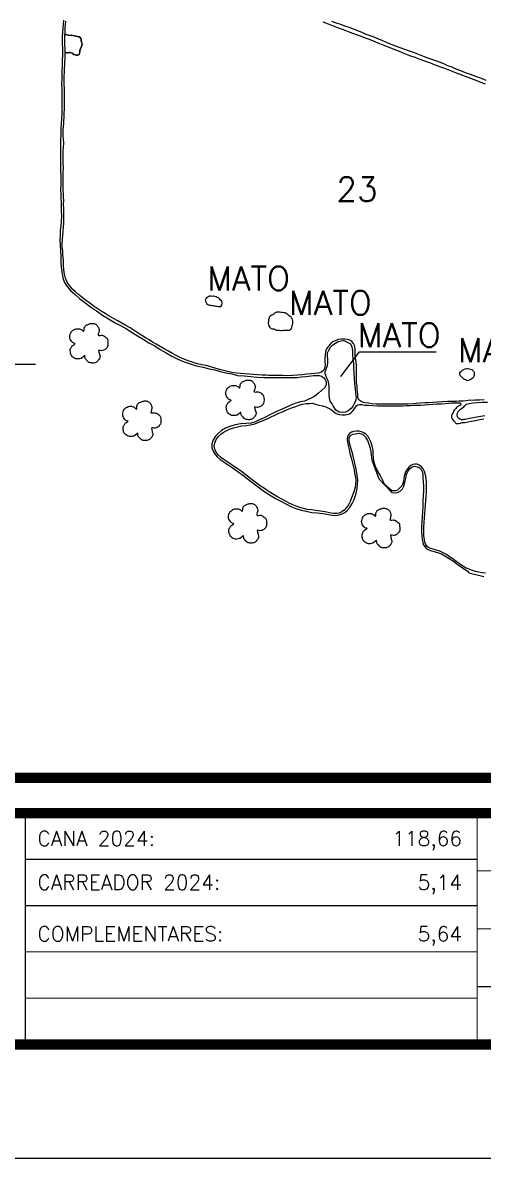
# Model space of a CAD drawing. Header units: metres. Extents: x 731494 to 733974, y 7842476 to 7845984.
# Drawn here: x 732728 to 733206, y 7842476 to 7843654 of the extents above; entities that cross this region are included whole.
import ezdxf
from ezdxf.enums import TextEntityAlignment as Align

# ---------------------------------------------------------------- set-up
doc = ezdxf.new("R2010")
doc.units = ezdxf.units.M
doc.header["$LTSCALE"] = 0.6
doc.linetypes.add('CONTINUO', pattern=[0])
doc.linetypes.add('LIN0', pattern=[0])
for name, color, linetype in [('0114053006', 1, 'Continuous'), ('0114053006020', 5, 'Continuous'), ('0114053006023', 5, 'Continuous'), ('0114053006024', 5, 'Continuous'), ('MALHA', 8, 'Continuous'), ('MARGEM', 5, 'Continuous'), ('MATO', 94, 'LIN0'), ('RESERVA', 3, 'Continuous'), ('TEXTO', 7, 'Continuous'), ('UMIDO', 1, 'Continuous')]:
    doc.layers.add(name, color=color, linetype=linetype)
doc.styles.add('Simplex', font='simplex.shx')

# ---------------------------------------------------------------- blocks, each defined once
blk = doc.blocks.new('MATO')
at = {"layer": 'MATO', "linetype": 'CONTINUO'}
blk.add_lwpolyline([(733467.07, 7843526.15), (733466.34, 7843525.48), (733465.48, 7843524.72), (733464.52, 7843524), (733463.43, 7843523.71), (733462.33, 7843523.59), (733461.27, 7843523.63), (733460.4, 7843523.81), (733459.63, 7843524.12), (733458.95, 7843524.53), (733458.31, 7843525.01), (733457.76, 7843525.56), (733457.31, 7843526.14), (733457, 7843526.7), (733456.78, 7843527.31), (733456.63, 7843527.99), (733456.48, 7843528.9), (733456.41, 7843529.83), (733456.44, 7843530.73), (733456.67, 7843531.39), (733456.98, 7843531.95), (733457.33, 7843532.45), (733457.59, 7843532.9), (733457.89, 7843533.32), (733458.26, 7843533.73), (733458.98, 7843534.19), (733459.65, 7843534.63), (733460.14, 7843535), (733459.93, 7843535.15), (733459.49, 7843535.26), (733458.95, 7843535.38), (733458.56, 7843535.6), (733458.17, 7843535.92), (733457.77, 7843536.35), (733457.27, 7843536.98), (733456.79, 7843537.71), (733456.39, 7843538.52), (733456.18, 7843539.35), (733456.09, 7843540.22), (733456.14, 7843541.11), (733456.39, 7843542.09), (733456.74, 7843543.01), (733457.14, 7843543.81), (733457.44, 7843544.23), (733457.78, 7843544.53), (733458.18, 7843544.78), (733458.76, 7843545.2), (733459.41, 7843545.6), (733460.09, 7843545.95), (733460.78, 7843546.11), (733461.45, 7843546.2), (733462.1, 7843546.21), (733462.67, 7843546.19), (733463.21, 7843546.11), (733463.7, 7843545.98), (733464.14, 7843545.84), (733464.55, 7843545.65), (733464.97, 7843545.4), (733465.47, 7843544.85), (733465.95, 7843544.38), (733466.36, 7843544.16), (733466.56, 7843544.8), (733466.69, 7843545.65), (733466.77, 7843546.53), (733466.86, 7843546.91), (733466.97, 7843547.21), (733467.13, 7843547.47), (733467.41, 7843547.93), (733467.75, 7843548.38), (733468.16, 7843548.79), (733468.65, 7843549.02), (733469.17, 7843549.2), (733469.71, 7843549.35), (733470.2, 7843549.6), (733470.7, 7843549.83), (733471.22, 7843550.02), (733471.77, 7843550.13), (733472.34, 7843550.18), (733472.91, 7843550.18), (733473.47, 7843550.15), (733474, 7843550.07), (733474.51, 7843549.95), (733474.98, 7843549.77), (733475.42, 7843549.54), (733475.82, 7843549.26), (733476.17, 7843548.97), (733476.49, 7843548.62), (733476.79, 7843548.22), (733477.1, 7843547.71), (733477.39, 7843547.14), (733477.63, 7843546.54), (733477.83, 7843546.01), (733477.95, 7843545.4), (733477.96, 7843544.68), (733477.62, 7843543.5), (733477.31, 7843542.34), (733477.19, 7843541.37), (733477.8, 7843541.2), (733478.61, 7843541.26), (733479.52, 7843541.4), (733480.19, 7843541.33), (733480.83, 7843541.18), (733481.44, 7843540.94), (733482.09, 7843540.51), (733482.7, 7843540.01), (733483.25, 7843539.5), (733483.67, 7843539.27), (733484.01, 7843538.94), (733484.26, 7843538.36), (733484.46, 7843536.92), (733484.56, 7843535.33), (733484.53, 7843533.79), (733484.26, 7843532.92), (733483.87, 7843532.26), (733483.41, 7843531.75), (733482.98, 7843531.21), (733482.49, 7843530.76), (733481.92, 7843530.39), (733481.18, 7843530.09), (733480.38, 7843529.88), (733479.58, 7843529.76), (733478.72, 7843529.99), (733478, 7843530.12), (733477.53, 7843529.94), (733477.78, 7843528.67), (733478.2, 7843527.17), (733478.62, 7843525.68), (733478.59, 7843524.92), (733478.41, 7843524.34), (733478.12, 7843523.86), (733477.76, 7843523.24), (733477.34, 7843522.66), (733476.89, 7843522.12), (733476.47, 7843521.69), (733476.03, 7843521.33), (733475.53, 7843521.04), (733474.92, 7843520.82), (733474.27, 7843520.66), (733473.6, 7843520.57), (733472.94, 7843520.56), (733472.3, 7843520.6), (733471.69, 7843520.69), (733471.19, 7843520.74), (733470.72, 7843520.87), (733470.26, 7843521.09), (733469.7, 7843521.56), (733469.14, 7843522.12), (733468.61, 7843522.71), (733468.17, 7843523.16), (733467.79, 7843523.64), (733467.5, 7843524.16), (733467.38, 7843524.96), (733467.28, 7843525.73), (733467.15, 7843526.37)], dxfattribs=at)

msp = doc.modelspace()

# ---------------------------------------------------------------- linework, layer by layer
at = {"layer": '0114053006'}
msp.add_lwpolyline([(732770.5, 7843656.9), (732769.8, 7843648.7), (732769.5, 7843644.8), (732769.3, 7843639.6), (732769.3, 7843633.5), (732769.5, 7843627.1), (732769.5, 7843620.5), (732769.3, 7843614.6), (732769.1, 7843609.4), (732768.7, 7843604.7), (732768.7, 7843600.5), (732768.7, 7843596.1), (732768.6, 7843591.2), (732768.7, 7843585.3), (732768.8, 7843579.2), (732768.8, 7843573), (732768.8, 7843566.6), (732768.7, 7843560.2), (732768.5, 7843554.6), (732768.2, 7843549.6), (732767.8, 7843544.7), (732767.5, 7843525.8), (732767.4, 7843519), (732767.3, 7843512.6), (732767.3, 7843506.5), (732767.4, 7843500.8), (732767.6, 7843495.6), (732767.8, 7843490.6), (732767.7, 7843485.9), (732767.5, 7843481.1), (732767.6, 7843476), (732768, 7843464.6), (732768.2, 7843458.9), (732768.3, 7843453.4), (732768.2, 7843448.3), (732767.9, 7843443.2), (732767.2, 7843438.5), (732766.9, 7843433.8), (732766.8, 7843429), (732766.9, 7843423.6), (732767.4, 7843417.7), (732767.7, 7843411.7), (732767.9, 7843405.9), (732768.2, 7843400.5), (732768.8, 7843395.8), (732769.4, 7843391.7), (732770.3, 7843388), (732771.6, 7843384.5), (732774.1, 7843380.7), (732777.7, 7843376.5), (732782.5, 7843372.1), (732787.1, 7843368.2), (732792.6, 7843363.8), (732798.6, 7843359.5), (732804.7, 7843355.1), (732810.9, 7843350.8), (732823.5, 7843343.3), (732829.8, 7843339.9), (732835.9, 7843336.4), (732841.8, 7843332.9), (732847.4, 7843329.4), (732853.1, 7843325.7), (732859, 7843322.2), (732865.1, 7843318.9), (732870.9, 7843315.2), (732876.9, 7843311.5), (732883, 7843308.1), (732889.2, 7843305), (732895.5, 7843302.3), (732902, 7843300.2), (732908.6, 7843298.3), (732915.3, 7843296.7), (732921.6, 7843295.1), (732927.3, 7843293.9), (732932.9, 7843292.4), (732938.8, 7843290.8), (732945, 7843289.7), (732951.1, 7843288.2), (732958, 7843287.8), (732964.7, 7843287), (732971.5, 7843286.5), (732978.1, 7843286.1), (732984.7, 7843285.9), (732990.8, 7843285.9), (732996.9, 7843285.9), (733002.7, 7843285.9), (733008.2, 7843286), (733012.9, 7843286.2), (733017.3, 7843286.6), (733022, 7843287.1), (733029.7, 7843288.1), (733032.7, 7843288.1), (733035.6, 7843288), (733038.1, 7843287.4), (733040, 7843286.1), (733041.6, 7843284.2), (733042.8, 7843281.7), (733042.8, 7843278.5), (733041, 7843275.4), (733038, 7843272.7), (733034.9, 7843269.9), (733032.4, 7843267.8), (733030.2, 7843266.1), (733028, 7843264.9), (733024.4, 7843263.1), (733020.5, 7843261.5), (733016.2, 7843260.8), (733011.4, 7843259.3), (733006.4, 7843257.3), (733001.1, 7843255), (732990, 7843250), (732984.5, 7843247.3), (732979.2, 7843244.7), (732974.3, 7843242.3), (732969.6, 7843240.1), (732965, 7843238.8), (732954.3, 7843237.9), (732948.6, 7843236.9), (732943.1, 7843235.3), (732938.5, 7843233.4), (732934.5, 7843230.9), (732931, 7843228.1), (732928, 7843225.1), (732925.6, 7843221.4), (732924.4, 7843217.2), (732924.5, 7843213.2), (732925.8, 7843209.5), (732927.9, 7843206.3), (732930, 7843203.8), (732933, 7843201.1), (732938, 7843197.5), (732944.4, 7843193.2), (732951.3, 7843188.4), (732957.7, 7843183.6), (732964, 7843178.8), (732969.9, 7843174.4), (732975, 7843170.6), (732979.2, 7843167.3), (732983, 7843164.9), (732990.5, 7843160.6), (732995.9, 7843157.6), (733001.2, 7843154.9), (733006.4, 7843152.3), (733011.6, 7843150.1), (733016.8, 7843148.4), (733022.3, 7843147.2), (733028, 7843146.1), (733033.7, 7843145.5), (733039.3, 7843144.8), (733049.2, 7843143.1), (733053, 7843143), (733056.5, 7843143.6), (733059.6, 7843144.6), (733062.3, 7843146), (733064.8, 7843148), (733067.3, 7843151.3), (733069.8, 7843155.2), (733071.8, 7843159.4), (733073.2, 7843163.5), (733074.3, 7843167.5), (733075.1, 7843171.1), (733075.5, 7843174.9), (733075.7, 7843179.4), (733075.2, 7843185.1), (733073.7, 7843192.2), (733070.4, 7843206.2), (733068.8, 7843212.2), (733067.6, 7843216.8), (733066.7, 7843220.5), (733066.9, 7843223.5), (733068.2, 7843225.8), (733070.5, 7843227.4), (733077.3, 7843228.2), (733081, 7843226.9), (733083.6, 7843224.1), (733085.9, 7843220.7), (733087.6, 7843216.3), (733088.8, 7843211.2), (733089.5, 7843205.7), (733090.1, 7843200.2), (733096.8, 7843183.1), (733098, 7843180.6), (733110.9, 7843166.6), (733114.1, 7843166.3), (733117, 7843166.7), (733119.6, 7843168.1), (733121.9, 7843170.5), (733123.4, 7843173.4), (733124.6, 7843177), (733125.4, 7843181.3), (733126.3, 7843185.5), (733127.9, 7843189.1), (733129.9, 7843191.7), (733132.2, 7843193.3), (733134.6, 7843194), (733137.3, 7843193.5), (733139.6, 7843192.3), (733141.3, 7843190.5), (733142.7, 7843187.7), (733143, 7843185.1), (733143.3, 7843181.6), (733143.5, 7843177.9), (733143.9, 7843173.4), (733143.8, 7843168.6), (733143.4, 7843163.4), (733143.2, 7843157.8), (733143.1, 7843152.1), (733142.8, 7843146.8), (733142.4, 7843141.5), (733142, 7843136.1), (733141.7, 7843131.1), (733141.8, 7843126.1), (733142, 7843121.5), (733142.4, 7843117.8), (733143, 7843115), (733143.6, 7843112.8), (733144.7, 7843111), (733146.1, 7843109.3), (733148.1, 7843107.8), (733150, 7843106.8), (733152.2, 7843106), (733154.8, 7843105.4), (733158, 7843104.6), (733161.8, 7843103.3), (733166, 7843101), (733170.5, 7843098.2), (733174.8, 7843095.3), (733178.8, 7843092.5), (733182.8, 7843089.6), (733186.2, 7843087.3), (733189.1, 7843085.3), (733191, 7843083.5), (733206.3, 7843079.4)], dxfattribs=at)
at = {"layer": '0114053006020', "elevation": 663.2}
msp.add_lwpolyline([(733208.9, 7843594.2), (733203.8, 7843596.3), (733198.2, 7843598.4), (733192.6, 7843600.4), (733187.3, 7843602.4), (733182.5, 7843604.4), (733177.8, 7843606.2), (733173.4, 7843608), (733169.1, 7843609.6), (733164.8, 7843611.5), (733160.3, 7843613.3), (733155.5, 7843615), (733150.3, 7843616.9), (733144.9, 7843619), (733139.7, 7843621), (733134.4, 7843622.9), (733129.4, 7843624.7), (733124.6, 7843626.4), (733119.7, 7843628.1), (733115, 7843630), (733110.2, 7843631.8), (733105.5, 7843633.7), (733100.9, 7843635.7), (733096.6, 7843637.4), (733092.6, 7843639.2), (733088.6, 7843640.8), (733084.4, 7843642.2), (733080.1, 7843644), (733075.7, 7843645.9), (733071.2, 7843647.6), (733066.8, 7843649.2), (733062.4, 7843650.7), (733058, 7843652.3), (733053.5, 7843653.9), (733048.8, 7843655.5)], dxfattribs=at)
at = {"layer": '0114053006023', "elevation": 676}
for points in [[(733206.9, 7843262.8), (733202, 7843262.5), (733197.2, 7843262.4), (733190, 7843262.2), (733184.9, 7843261.6), (733180.9, 7843261.5), (733177.6, 7843261.2), (733172, 7843261.2), (733168.9, 7843261), (733163.5, 7843260.7), (733158.2, 7843260.3), (733153.6, 7843260), (733149, 7843259.9), (733145.6, 7843259.6), (733140.3, 7843259.3), (733136.1, 7843259), (733133.2, 7843258.8), (733127.3, 7843258.5), (733122.9, 7843258.4), (733120.7, 7843258.3), (733118.5, 7843258.4), (733115, 7843258.3), (733109.9, 7843258.5), (733105.6, 7843258.5), (733101.5, 7843258.3), (733097.4, 7843258.5), (733094.8, 7843258.5), (733090.3, 7843258.9), (733087.2, 7843259.3), (733083.1, 7843259.6), (733080.2, 7843260.6), (733079.1, 7843261.1), (733077.1, 7843262.4), (733076.6, 7843263.3), (733076.1, 7843264.1), (733075.9, 7843265.4), (733075.8, 7843267.1), (733075.6, 7843269.1), (733075.5, 7843271.3), (733075.2, 7843273.8), (733074.9, 7843276.9), (733074.4, 7843280.6), (733074.2, 7843284.5), (733074.4, 7843288.4), (733074.3, 7843291.9), (733074.4, 7843294.9), (733074.4, 7843298.1), (733073.9, 7843301.9), (733073.3, 7843305.9), (733073.1, 7843309.8), (733072.9, 7843313.4), (733072.9, 7843316.5), (733072.4, 7843319.2), (733071.1, 7843321.5), (733069.4, 7843323.4), (733067.3, 7843324.7), (733065.1, 7843325.5), (733062.1, 7843326), (733058.7, 7843325.9), (733055.6, 7843325.4), (733052.8, 7843324.5), (733049.8, 7843323.1), (733047.4, 7843321), (733045.3, 7843318.7), (733043.4, 7843315.9), (733042.3, 7843313), (733041.7, 7843309.7), (733041.6, 7843306.1), (733041.6, 7843302.6), (733041.7, 7843299.2), (733041.5, 7843296.3), (733040.4, 7843293.6), (733037.9, 7843291.6), (733034.8, 7843290.7), (733031.3, 7843290.3), (733027.2, 7843289.9), (733022.8, 7843289.4), (733018.1, 7843288.9), (733013.3, 7843288.6), (733008.2, 7843288.2), (733003, 7843287.9), (732998.1, 7843288), (732993.7, 7843288.1), (732989.7, 7843288.1), (732986.7, 7843288.2), (732983.3, 7843288.3), (732980.2, 7843288.4), (732976.1, 7843288.6), (732971.8, 7843288.8), (732967.5, 7843289.1), (732963.1, 7843289.4), (732958.7, 7843289.9), (732954.1, 7843290.2), (732949.4, 7843290.6), (732945, 7843291.3), (732940.7, 7843292.2), (732936.5, 7843293.3), (732932.4, 7843294.3), (732928.7, 7843295.5), (732925.4, 7843296.5), (732922.1, 7843297.5), (732918.3, 7843298.4), (732914.1, 7843299.3), (732909.6, 7843300.4), (732905.1, 7843301.7), (732900.8, 7843303.1), (732896.5, 7843304.8), (732892.2, 7843306.5), (732887.9, 7843308.5), (732883.7, 7843310.8), (732879.3, 7843313.3), (732875, 7843315.8), (732870.7, 7843318.2), (732866.6, 7843320.5), (732862.7, 7843322.9), (732859.2, 7843325.2), (732855.5, 7843327.3), (732851.8, 7843329.6), (732847.8, 7843332.2), (732843.7, 7843334.8), (732839.5, 7843337.5), (732835.3, 7843340.2), (732831, 7843342.6), (732826.7, 7843345), (732822.4, 7843347.3), (732818, 7843349.8), (732813.7, 7843352.5), (732809.6, 7843355), (732805.4, 7843357.6), (732801.3, 7843360.4), (732797.4, 7843363.4), (732793.5, 7843366.4), (732789.6, 7843369.4), (732786.1, 7843372.2), (732782.9, 7843375), (732780.1, 7843377.5), (732777.8, 7843380.1), (732775.8, 7843382.9), (732774.1, 7843385.8), (732772.7, 7843389.2), (732771.4, 7843393.3), (732770.7, 7843397.7), (732770.5, 7843402.7), (732770.4, 7843407.9), (732770, 7843413.1), (732769.7, 7843417.8), (732769.2, 7843421.7), (732769.2, 7843425.6), (732769.4, 7843429.6), (732769.8, 7843433.6), (732770.2, 7843437.8), (732770.5, 7843442.2), (732770.7, 7843446.5), (732770.7, 7843450), (732770.7, 7843452.9), (732770.7, 7843457.8), (732770.7, 7843461.5), (732770.6, 7843465.7), (732770.7, 7843469.7), (732770.6, 7843473.3), (732770.5, 7843476.6), (732770.2, 7843480.1), (732770.2, 7843483.3), (732770.3, 7843486.6), (732770.2, 7843489.4), (732770.3, 7843492.3), (732770.3, 7843495.5), (732770.3, 7843499.4), (732770.4, 7843503.5), (732770.3, 7843508), (732770.3, 7843512.4), (732770.2, 7843516.7), (732770.2, 7843520.8), (732770.5, 7843525), (732770.8, 7843529.6), (732770.4, 7843533.3), (732770.2, 7843536.8), (732770.2, 7843539.8), (732770.2, 7843543), (732770.4, 7843546.4), (732770.7, 7843549.5), (732770.9, 7843552.4), (732771.2, 7843555.9), (732771.3, 7843560.2), (732771.5, 7843564.8), (732771.5, 7843569.3), (732771.7, 7843573.9), (732771.6, 7843578.2), (732771.6, 7843582.2), (732771.4, 7843586.2), (732771.3, 7843589.9), (732771.3, 7843592.8), (732771.2, 7843595.2), (732771.2, 7843597.5), (732771.3, 7843599.6), (732771.4, 7843602.2), (732771.6, 7843604.9), (732771.7, 7843607), (732771.8, 7843609.9), (732772, 7843613.6), (732772.1, 7843617.3), (732772.3, 7843620.4), (732772.3, 7843622.8), (732773.2, 7843623.3), (732774, 7843622.9), (732775, 7843623), (732776.1, 7843623.3), (732777.2, 7843623.3), (732778.3, 7843623.1), (732779.4, 7843622.6), (732780.3, 7843622), (732781.4, 7843621.2), (732782.7, 7843620.8), (732784.1, 7843620.7), (732785.4, 7843620.7), (732786.6, 7843621.4), (732787.1, 7843622.6), (732787.3, 7843624), (732787.5, 7843625.5), (732788, 7843627.1), (732788.6, 7843628.3), (732789.1, 7843629.5), (732789.5, 7843630.7), (732789.8, 7843632.1), (732789.5, 7843633.3), (732789.5, 7843633.3), (732788.9, 7843635.6), (732788.8, 7843636.7), (732788.5, 7843637.9), (732787.9, 7843639), (732786.8, 7843639.7), (732778.6, 7843641.5), (732776.6, 7843641.1), (732775.5, 7843641.3), (732774.6, 7843641.8), (732773.7, 7843642), (732772.8, 7843641.8), (732772, 7843641.9), (732772.1, 7843643.1), (732772.2, 7843644.8), (732772.3, 7843647.2), (732772.3, 7843649.7), (732772.5, 7843652.5), (732773, 7843655.9)], [(733039.5, 7843655.1), (733045, 7843653), (733050.2, 7843650.9), (733055.4, 7843649), (733060.5, 7843647.2), (733065.6, 7843645.3), (733070.3, 7843643.5), (733074.9, 7843641.8), (733079.3, 7843640.2), (733083.4, 7843638.6), (733087.4, 7843637.1), (733091.6, 7843635.5), (733096.4, 7843633.5), (733101.8, 7843631.3), (733107.3, 7843629.1), (733112.9, 7843626.8), (733118.5, 7843624.6), (733124, 7843622.4), (733129.4, 7843620.4), (733134.8, 7843618.5), (733140.1, 7843616.6), (733145, 7843614.7), (733150, 7843612.9), (733155, 7843610.9), (733160.3, 7843608.9), (733165.6, 7843607.2), (733170.9, 7843605.2), (733176.1, 7843603.1), (733181.6, 7843601), (733187.1, 7843598.8), (733192.6, 7843596.6), (733198, 7843594.5), (733203.1, 7843592.6), (733207.8, 7843590.9)]]:
    msp.add_lwpolyline(points, dxfattribs=at)
at = {"layer": '0114053006024', "elevation": 649.7}
msp.add_lwpolyline([(733208.1, 7843082.9), (733204.5, 7843083.2), (733201.3, 7843083.9), (733197.9, 7843084.8), (733194.5, 7843085.8), (733191.2, 7843087), (733187.9, 7843088.3), (733184.7, 7843090.2), (733181.3, 7843092.6), (733177.8, 7843095.2), (733174.2, 7843097.8), (733170.8, 7843100.1), (733167.6, 7843102.3), (733164.3, 7843104.2), (733160.6, 7843105.7), (733157, 7843107), (733153.7, 7843107.8), (733151.1, 7843108.6), (733148.9, 7843109.7), (733147.4, 7843111.1), (733146.2, 7843112.8), (733145.3, 7843115.2), (733144.8, 7843118), (733144.2, 7843121.6), (733144.1, 7843126), (733144.3, 7843130.8), (733144.6, 7843135.7), (733144.9, 7843140.5), (733145.3, 7843144.8), (733145.6, 7843149.1), (733145.9, 7843153.6), (733146.2, 7843158.3), (733146.6, 7843163), (733146.9, 7843167.8), (733147, 7843172.5), (733146.8, 7843177.1), (733146.5, 7843181.3), (733145.9, 7843185.1), (733144.9, 7843188.5), (733143.4, 7843191.3), (733141.6, 7843193.5), (733139.5, 7843195.2), (733137.3, 7843196), (733135, 7843196.1), (733132.8, 7843195.6), (733130.8, 7843194.6), (733129, 7843193.2), (733127.5, 7843191.6), (733126.3, 7843189.8), (733125.3, 7843188), (733124.5, 7843185.9), (733123.9, 7843183.6), (733123.6, 7843181.1), (733123.2, 7843178.5), (733122.5, 7843176), (733121.4, 7843173.5), (733117, 7843169.1), (733115.2, 7843168.5), (733113.2, 7843168.3), (733110.9, 7843168.5), (733103.4, 7843175.1), (733102.4, 7843177.7), (733101.1, 7843180.4), (733099.6, 7843183.4), (733097.7, 7843186.6), (733095.7, 7843189.9), (733094, 7843193.8), (733092.8, 7843198), (733092.1, 7843202.5), (733091.7, 7843206.8), (733091.5, 7843210.8), (733090.7, 7843214.8), (733089.5, 7843218.6), (733088, 7843221.9), (733086.3, 7843224.7), (733084.3, 7843227), (733082.1, 7843228.7), (733079.5, 7843229.8), (733077, 7843230.4), (733074.2, 7843230.5), (733071.4, 7843230.1), (733069, 7843229.2), (733067.1, 7843227.9), (733065.8, 7843226.3), (733065, 7843224.3), (733064.7, 7843222), (733064.9, 7843218.8), (733065.7, 7843215.4), (733066.6, 7843211.5), (733067.6, 7843207.2), (733068.8, 7843202.8), (733069.9, 7843198.5), (733070.9, 7843194.4), (733071.8, 7843190.4), (733072.4, 7843186.6), (733073.2, 7843183), (733073.5, 7843179.3), (733073.4, 7843175.8), (733072.8, 7843172.1), (733071.8, 7843168.3), (733070.7, 7843164.5), (733069.3, 7843161), (733067.7, 7843157.5), (733066.1, 7843154), (733064.1, 7843151), (733061.6, 7843148.5), (733059, 7843146.6), (733056.5, 7843145.4), (733053.8, 7843145), (733050.3, 7843145), (733046.2, 7843145.7), (733041.8, 7843146.6), (733037.1, 7843147.5), (733032.3, 7843148.1), (733027.6, 7843148.7), (733023.2, 7843149.2), (733019.3, 7843150.1), (733015.6, 7843151.1), (733011.9, 7843152.5), (733008.2, 7843154), (733004.6, 7843155.8), (733000.6, 7843157.8), (732996.3, 7843160), (732991.7, 7843162.5), (732987.2, 7843165.2), (732982.9, 7843168), (732978.8, 7843170.9), (732974.6, 7843173.6), (732970.5, 7843176.4), (732966.6, 7843179.4), (732962.6, 7843182.5), (732958.7, 7843185.7), (732954.6, 7843188.8), (732950.5, 7843191.7), (732946.7, 7843194.1), (732942.9, 7843196.8), (732939.3, 7843199.3), (732936, 7843201.4), (732933.4, 7843203.3), (732931.3, 7843205.4), (732929.5, 7843207.6), (732928.1, 7843210), (732927.2, 7843212.6), (732926.9, 7843215.2), (732927.3, 7843217.8), (732928.1, 7843220.2), (732929.5, 7843222.6), (732931.3, 7843224.9), (732933.5, 7843227.1), (732936.2, 7843228.9), (732939.2, 7843230.8), (732942.8, 7843232.4), (732946.8, 7843233.9), (732951.1, 7843235), (732955.5, 7843235.8), (732960, 7843236.3), (732964.5, 7843236.9), (732968.9, 7843238.1), (732973.2, 7843239.6), (732977.4, 7843241.5), (732981.6, 7843243.3), (732985.7, 7843245.2), (732989.8, 7843247.1), (732993.8, 7843248.9), (732997.6, 7843250.5), (733001.1, 7843252.1), (733004.6, 7843253.4), (733008, 7843254.8), (733011.5, 7843256.1), (733014.9, 7843257.5), (733018.4, 7843258.4), (733022.2, 7843259.1), (733026, 7843259), (733028.5, 7843259.3), (733031.8, 7843258.4), (733035.4, 7843257.4), (733039, 7843256.5), (733042.7, 7843255.5), (733045.3, 7843254.4), (733048, 7843252.7), (733050.5, 7843250.7), (733053.4, 7843248.8), (733056.5, 7843247.6), (733059.6, 7843247.3), (733062.5, 7843247.4), (733064.6, 7843247.7), (733067.1, 7843248.5), (733068.9, 7843249.7), (733070.6, 7843251.3), (733072.1, 7843253.3), (733073.4, 7843255.4), (733074.6, 7843257), (733075.7, 7843257.8), (733077.6, 7843258.2), (733080.3, 7843258), (733083.1, 7843257.5), (733086.8, 7843257.2), (733091.3, 7843257), (733096.2, 7843256.8), (733100.8, 7843256.5), (733105, 7843256.5), (733109.3, 7843256.6), (733113.6, 7843256.6), (733122.3, 7843256.8), (733126.3, 7843256.9), (733130.2, 7843257.1), (733134.1, 7843257.3), (733137.6, 7843257.4), (733141.1, 7843257.5), (733145, 7843257.8), (733149.2, 7843258), (733153.6, 7843258.3), (733157.8, 7843258.6), (733162.1, 7843258.9), (733166.2, 7843259.2), (733169.8, 7843259.5), (733173.3, 7843259.7), (733175.1, 7843259.8), (733178.5, 7843259.9), (733181.7, 7843259.6), (733182.7, 7843258.4), (733182.4, 7843257.7), (733181.6, 7843257.1), (733180.8, 7843256.6), (733179.8, 7843256.1), (733178.8, 7843255.6), (733178.1, 7843254.9), (733177.2, 7843254), (733176.4, 7843253), (733175.6, 7843252.2), (733175, 7843251), (733174.6, 7843249.8), (733174, 7843248.6), (733173.3, 7843247.4), (733172.9, 7843246.4), (733172.9, 7843245.6), (733172.9, 7843244.7), (733173.3, 7843243.9), (733173.7, 7843243), (733174.3, 7843242), (733175, 7843241.2), (733175.7, 7843240.6), (733176.5, 7843239.8), (733177.1, 7843239), (733177.9, 7843238.4), (733178.9, 7843238.2), (733179.7, 7843238.2), (733180.6, 7843238.4), (733182.2, 7843238.8), (733182.9, 7843239.1), (733183.9, 7843239.2), (733186.6, 7843239.5), (733189.7, 7843240), (733193.5, 7843240.6), (733197.8, 7843241.5), (733202.2, 7843242.4), (733206.3, 7843243.1)], dxfattribs=at)
at = {"layer": 'MALHA'}
msp.add_lwpolyline([(731605.2, 7843300), (732741.5, 7843300)], dxfattribs=at)
at = {"layer": 'MARGEM', "color": 174, "linetype": 'LIN0', "flags": 128}
msp.add_lwpolyline([(733974.4, 7842475.7), (733974.4, 7845984), (731493.8, 7845984), (731493.8, 7842475.7)], close=True, dxfattribs=at)
at = {"layer": 'MARGEM', "color": 174, "linetype": 'LIN0', "const_width": 10.7, "flags": 128}
for points in [[(733856.3, 7842870.7), (733856.3, 7845865.9), (731611.9, 7845865.9), (731611.9, 7842870.7)], [(731611.9, 7842834), (733856.3, 7842834), (733856.3, 7842593.8), (731611.9, 7842593.8)]]:
    msp.add_lwpolyline(points, close=True, dxfattribs=at)
at = {"layer": 'MARGEM', "color": 174, "linetype": 'LIN0', "const_width": 1.19, "flags": 128}
for points in [[(732731, 7842834), (732731, 7842596.8)], [(733199.5, 7842834), (733199.5, 7842596.8)], [(732731, 7842786), (733199.5, 7842786)], [(733199.5, 7842774), (733635, 7842774)], [(732731, 7842737.9), (733199.5, 7842737.9)], [(733199.5, 7842713.9), (733856.4, 7842713.9)], [(732731, 7842689.9), (733199.5, 7842689.9)], [(733199.5, 7842653.9), (733856.4, 7842653.9)], [(732731, 7842641.9), (733199.5, 7842641.9)]]:
    msp.add_lwpolyline(points, dxfattribs=at)
at = {"layer": 'MATO'}
for points, elevation in [([(732772, 7843641.9), (732772.8, 7843641.8), (732773.7, 7843642), (732774.6, 7843641.8), (732775.5, 7843641.3), (732776.6, 7843641.1), (732778.6, 7843641.5), (732786.8, 7843639.7), (732787.9, 7843639), (732788.5, 7843637.9), (732788.8, 7843636.7), (732788.9, 7843635.6), (732789.8, 7843632.1), (732789.5, 7843630.7), (732789.1, 7843629.5), (732788.6, 7843628.3), (732788, 7843627.1), (732787.5, 7843625.5), (732787.3, 7843624), (732787.1, 7843622.6), (732786.6, 7843621.4), (732785.4, 7843620.7), (732784.1, 7843620.7), (732782.7, 7843620.8), (732781.4, 7843621.2), (732779.4, 7843622.6), (732778.3, 7843623.1), (732777.2, 7843623.3), (732776.1, 7843623.3), (732775, 7843623), (732774, 7843622.9), (732773.2, 7843623.3), (732772.3, 7843622.8), (732772.1, 7843627.6), (732771.9, 7843631), (732771.9, 7843634.7), (732771.9, 7843638.2)], 676), ([(732931.1, 7843359.4), (732929.9, 7843359.6), (732928.6, 7843359.8), (732927.3, 7843360), (732926.1, 7843360.3), (732924.8, 7843360.5), (732923.6, 7843360.8), (732922.3, 7843360.9), (732921.2, 7843361.2), (732920, 7843361.7), (732919, 7843362.8), (732918.5, 7843364.1), (732918.1, 7843365.4), (732917.9, 7843366.7), (732918.3, 7843368.1), (732919.2, 7843369), (732920.1, 7843369.8), (732921.2, 7843370.5), (732922.4, 7843370.8), (732923.7, 7843370.7), (732925, 7843370.5), (732926.2, 7843370.7), (732927.5, 7843370.5), (732928.8, 7843370.3), (732929.8, 7843369.6), (732931, 7843369), (732932, 7843368.1), (732932.7, 7843367), (732933.6, 7843366.2), (732934.3, 7843365.3), (732934.6, 7843363.9), (732934.8, 7843362.6), (732934.4, 7843361.4), (732933.7, 7843360.3), (732933.5, 7843359.4)], 660.9), ([(733007.9, 7843344.6), (733007.9, 7843341.9), (733007.6, 7843340.6), (733007.3, 7843339.5), (733007, 7843338.2), (733006.5, 7843336.9), (733005.7, 7843335.7), (733004.3, 7843334.9), (733003, 7843334.8), (733001.6, 7843334.8), (733000.1, 7843334.7), (732998.7, 7843334.7), (732997.3, 7843334.6), (732995.8, 7843334.6), (732994.5, 7843334.7), (732993.3, 7843334.9), (732991.9, 7843334.9), (732990.7, 7843335.2), (732989.7, 7843335.8), (732988.9, 7843336.1), (732988, 7843336.1), (732987.4, 7843336.1), (732986.9, 7843336.1), (732985.9, 7843336.7), (732985.3, 7843337.2), (732985.3, 7843337.2), (732984.7, 7843337.9), (732983.8, 7843339.8), (732983.4, 7843340.8), (732983.1, 7843342), (732983.1, 7843343.3), (732983.5, 7843344.2), (732983.4, 7843345.3), (732983.6, 7843346.5), (732983.8, 7843347.3), (732984.1, 7843348.5), (732984.5, 7843349.6), (732985.4, 7843350.4), (732986.4, 7843351.1), (732987.5, 7843351.6), (732988.6, 7843352.2), (732989.7, 7843353.1), (732990.5, 7843353.6), (732991.8, 7843354.1), (732993.2, 7843354.2), (732994.4, 7843354.1), (732995.8, 7843353.8), (732997.2, 7843353.7), (732998.8, 7843353.6), (733000.1, 7843353.5), (733001.4, 7843353), (733002.5, 7843352.1), (733003.6, 7843351.2), (733004.7, 7843350.5), (733005.7, 7843349.7), (733006.6, 7843348.7), (733007.3, 7843347.4), (733007.7, 7843346)], 660.5), ([(733068.2, 7843320.9), (733069.6, 7843317.8), (733070.3, 7843314.1), (733070.3, 7843309.5), (733070.7, 7843304.9), (733071.1, 7843300.5), (733071.4, 7843296.2), (733071.7, 7843290.9), (733071.9, 7843285.1), (733072.2, 7843279.4), (733072.8, 7843274.2), (733073.2, 7843269.5), (733073.9, 7843265.4), (733073.8, 7843263.9), (733073.7, 7843262.4), (733072.1, 7843258.9), (733071, 7843256.5), (733068.9, 7843253.8), (733065.8, 7843251.5), (733062.8, 7843250.2), (733060.1, 7843249.6), (733056.5, 7843250), (733053, 7843252), (733050.8, 7843255.5), (733050.1, 7843256.5), (733049, 7843258.7), (733047, 7843261.5), (733046.3, 7843264.5), (733046.1, 7843268.1), (733046.1, 7843272.3), (733046, 7843276.8), (733045.2, 7843281.5), (733043.7, 7843285.3), (733042.5, 7843288), (733041.9, 7843290), (733041.8, 7843291.9), (733042.4, 7843293.5), (733043.3, 7843295.7), (733044.2, 7843298.4), (733044.6, 7843301.5), (733044.5, 7843305), (733044.2, 7843308.3), (733044.4, 7843311.5), (733045.5, 7843314.6), (733047.4, 7843317.4), (733049.8, 7843319.8), (733052.6, 7843321.8), (733055.5, 7843323.3), (733058.3, 7843324.1), (733061.3, 7843324.4)], 657.7), ([(733189.9, 7843295.4), (733191.3, 7843295), (733192.5, 7843294.8), (733193.8, 7843294.3), (733194.8, 7843293.7), (733195.8, 7843292.7), (733196.4, 7843291.4), (733196.5, 7843289.8), (733196.5, 7843288.3), (733196, 7843287), (733195.4, 7843285.8), (733194.3, 7843285.1), (733193.2, 7843284.3), (733191.7, 7843283.6), (733190.4, 7843283.1), (733189, 7843282.7), (733188.3, 7843283.2), (733187.5, 7843283.8), (733186.5, 7843284.1), (733185.3, 7843284.8), (733184, 7843286.1), (733182.8, 7843287.2), (733182, 7843288.3), (733181.6, 7843289.7), (733181.6, 7843290.8), (733182.1, 7843291.9), (733183.1, 7843292.8), (733184.3, 7843293.6), (733185.6, 7843294.4), (733187.1, 7843295), (733188.6, 7843295.5)], 656.2)]:
    msp.add_lwpolyline(points, close=True, dxfattribs=dict(at, elevation=elevation))
at = {"layer": 'TEXTO', "linetype": 'Continuous'}
msp.add_lwpolyline([(733058.2, 7843287.2), (733077.5, 7843312.8), (733157, 7843312.8)], dxfattribs=at)
at = {"layer": 'UMIDO', "elevation": 653.2}
msp.add_lwpolyline([(733207.5, 7843246.4), (733203.3, 7843245.7), (733199.3, 7843245), (733195.2, 7843244.1), (733191.4, 7843243.4), (733188.5, 7843242.9), (733187.1, 7843242.6), (733186.5, 7843242.5), (733185.5, 7843242.3), (733184.6, 7843242.1), (733183.3, 7843242.2), (733182.6, 7843242.3), (733181.4, 7843242.8), (733180.4, 7843243.5), (733179.6, 7843244.5), (733179, 7843245.7), (733178.7, 7843247.1), (733178.8, 7843248.4), (733179.4, 7843249.7), (733180.2, 7843251), (733181.1, 7843252.1), (733182.1, 7843253.1), (733183.3, 7843254), (733183.3, 7843254), (733185.5, 7843255.7), (733186.4, 7843256.6), (733187.4, 7843257.5), (733188.5, 7843258.3), (733191.1, 7843259.1), (733195.1, 7843259.8), (733199.6, 7843260.2), (733204.5, 7843260.3), (733210.1, 7843260.5)], dxfattribs=at)

# ---------------------------------------------------------------- block references
at = {"layer": 'RESERVA', "color": 6, "xscale": 1.389233531220277, "yscale": 1.389233531220277, "zscale": 1.389233531220277}
for p in [(-286164.7, -3053180.7), (-286002.9, -3053239.5), (-286109.9, -3053261.2), (-286000.2, -3053367.6), (-285862.1, -3053372.5)]:
    msp.add_blockref('MATO', p, dxfattribs=at)

# ---------------------------------------------------------------- texts
at = {"layer": 'MARGEM', "color": 7, "linetype": 'Continuous', "style": 'Simplex'}
for s, height, p in [('CANA 2024:', 15.36, (732743.5, 7842815.3)), ('CARREADOR 2024:', 15.356, (732743.5, 7842769.8)), ('COMPLEMENTARES:', 15.356, (732743.5, 7842716.3))]:
    msp.add_text(s, height=height, dxfattribs=at).set_placement(p, align=Align.TOP_LEFT)
for s, p in [('118,66', (733183.8, 7842815.3)), ('5,14', (733183.8, 7842769.8)), ('5,64', (733183.8, 7842716.3))]:
    msp.add_text(s, height=15.36, dxfattribs=at).set_placement(p, align=Align.TOP_RIGHT)
at = {"layer": 'TEXTO', "linetype": 'Continuous', "style": 'Simplex'}
for s, p in [('23', (733074.8, 7843481.5)), ('MATO', (732962.4, 7843388.9)), ('MATO', (733047.2, 7843363.6)), ('MATO', (733118.6, 7843330.1)), ('MATO', (733222.4, 7843314.5))]:
    msp.add_text(s, height=25, dxfattribs=at).set_placement(p, align=Align.MIDDLE_CENTER)

doc.saveas('drawing.dxf')
